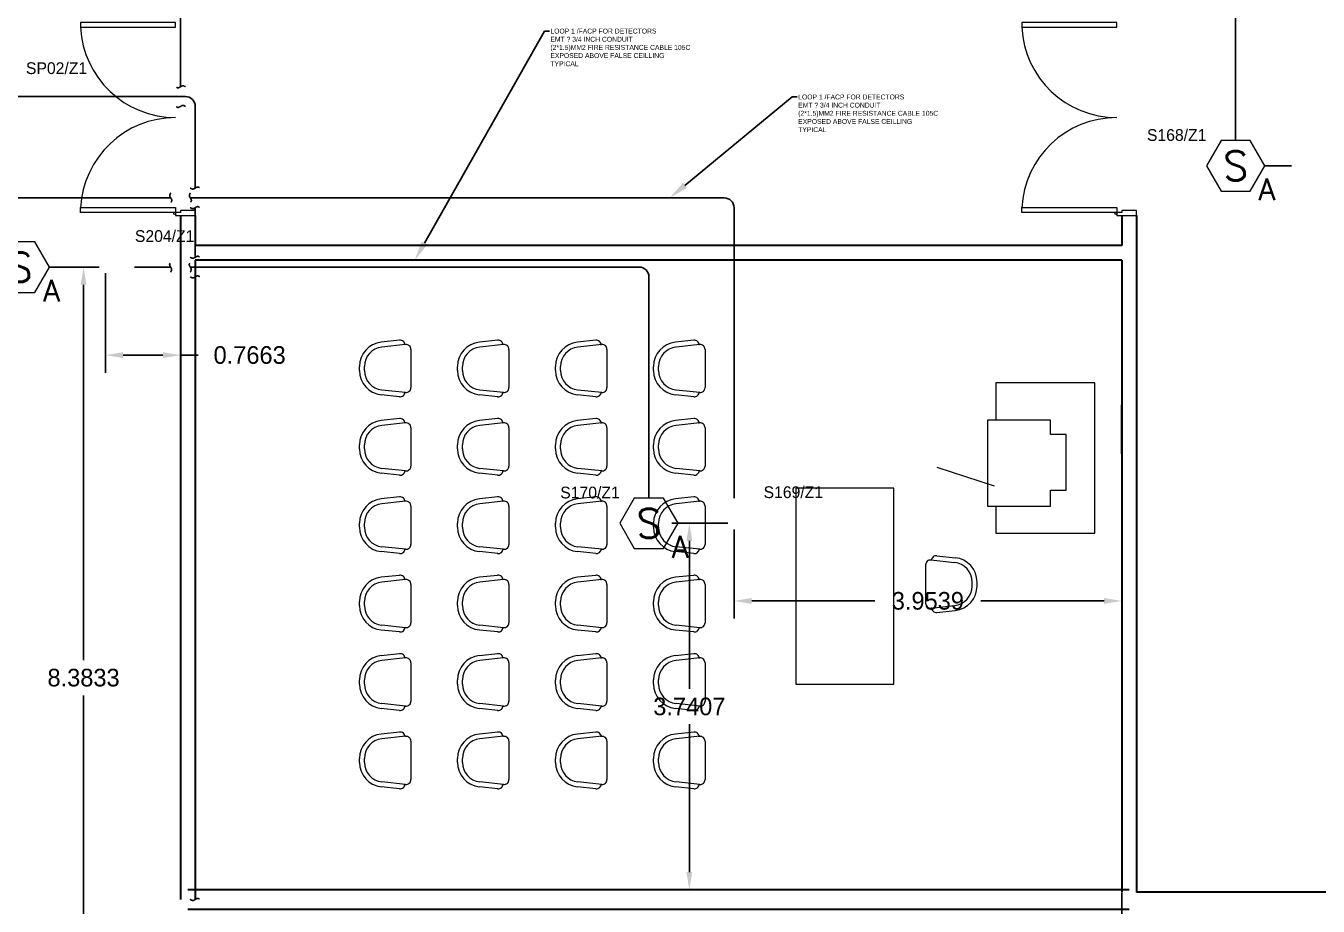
# Model space of a CAD drawing. Extents: x -3404 to 3497, y 0 to 399.
# Drawn here: x 15.75 to 28.93, y 348.53 to 357.52 of the extents above; entities that cross this region are included whole.
import ezdxf
from ezdxf import colors
from ezdxf.entities.mleader import LeaderData, LeaderLine
from ezdxf.enums import TextEntityAlignment as Align
from ezdxf.math import Vec2, Vec3

# ---------------------------------------------------------------- set-up
doc = ezdxf.new("R2010")
doc.units = 0
doc.header["$LTSCALE"] = 0.15
doc.linetypes.add('HIDDEN', pattern=[0.375, 0.25, -0.125])
doc.layers.get('0').update_dxf_attribs({"color": 252})
doc.layers.get('Defpoints').update_dxf_attribs({"color": 252})
for name, color, linetype in [('0 ARCH', 252, 'Continuous'), ('0 DD', 252, 'Continuous'), ('0 fire alarm', 252, 'Continuous'), ('0 public aadress', 252, 'Continuous'), ('0 sockets', 252, 'Continuous'), ('00-BT-FAS-TEXT', 2, 'Continuous'), ('AUTOINCR', 7, 'Continuous'), ('FIRE_LOOP', 7, 'Continuous'), ('grocol', 252, 'Continuous'), ('WIRING', 4, 'Continuous')]:
    doc.layers.add(name, color=color, linetype=linetype)
for name, color, linetype, lineweight in [('DOOR', 252, 'Continuous', 20), ('elev', 252, 'Continuous', 9), ('FUR', 252, 'Continuous', 9), ('T-FIRE-B', 4, 'Continuous', 0), ('T-TEXT', 2, 'Continuous', 0), ('wall', 252, 'Continuous', 30)]:
    doc.layers.add(name, color=color, linetype=linetype, lineweight=lineweight)
doc.styles.add('ROMANS', font='ROMANS.shx', dxfattribs={"width": 0.8})
doc.dimstyles.get("Standard").update_dxf_attribs({"dimtxt": 0.18, "dimasz": 0.18, "dimexe": 0.18, "dimexo": 0.0625, "dimgap": 0.09, "dimtad": 0, "dimtih": 1, "dimtoh": 1, "dimdec": 4, "dimzin": 0, "dimdsep": 46, "dimtxsty": 'Standard', "dimcen": 0.09, "dimadec": 0, "dimazin": 0, "dimtfac": 1, "dimtdec": 4, "dimtofl": 0, "dimtmove": 0, "dimatfit": 3, "dimfxl": 1, "dimtolj": 1, "dimtzin": 0, "dimarcsym": 0})

# ---------------------------------------------------------------- blocks, each defined once
blk = doc.blocks.new('ARCH')
at = {"layer": 'DOOR'}
for points in [[(17.275, 357.553), (16.305, 357.553), (16.305, 357.503), (17.275, 357.503)], [(26.875, 357.553), (25.905, 357.553), (25.905, 357.503), (26.875, 357.503)], [(17.275, 355.613), (16.305, 355.613), (16.305, 355.663), (17.275, 355.663)], [(26.875, 355.613), (25.905, 355.613), (25.905, 355.663), (26.875, 355.663)], [(17.275, 355.613), (17.275, 355.583), (17.475, 355.583), (17.475, 355.633), (17.325, 355.633), (17.325, 355.613)], [(26.875, 355.613), (26.875, 355.583), (27.075, 355.583), (27.075, 355.633), (26.925, 355.633), (26.925, 355.613)]]:
    blk.add_lwpolyline(points, close=True, dxfattribs=at)
for centre in [(17.265, 355.603), (26.865, 355.603)]:
    blk.add_circle(centre, 0.01, dxfattribs=at)
for centre, start, end in [((17.275, 357.553), 182.9508, 270), ((26.875, 357.553), 182.9508, 270), ((17.275, 355.611), 90, 177.0492), ((26.875, 355.611), 90, 177.0492)]:
    blk.add_arc(centre, 0.971, start, end, dxfattribs=at)
at = {"layer": 'elev', "ltscale": 0.5}
for p, q in [((26.651, 353.873), (25.642, 353.873)), ((25.642, 353.873), (25.642, 353.493)), ((26.651, 352.339), (26.651, 353.873)), ((25.555, 353.493), (25.555, 352.617)), ((26.198, 353.493), (25.555, 353.493)), ((26.198, 353.347), (26.198, 353.493)), ((26.359, 353.347), (26.198, 353.347)), ((26.359, 352.777), (26.359, 353.347)), ((25.628, 352.821), (25.043, 353.011)), ((26.198, 352.777), (26.359, 352.777)), ((26.198, 352.617), (26.198, 352.777)), ((25.555, 352.617), (26.198, 352.617)), ((25.642, 352.617), (25.642, 352.339)), ((25.642, 352.339), (26.651, 352.339))]:
    blk.add_line(p, q, dxfattribs=at)
at = {"layer": 'FUR'}
for p, q in [((19.56, 354.309), (19.373, 354.289)), ((19.621, 354.266), (19.379, 354.24)), ((19.675, 354.216), (19.675, 353.825)), ((20.56, 354.309), (20.373, 354.289)), ((20.621, 354.266), (20.379, 354.24)), ((20.675, 354.216), (20.675, 353.825)), ((21.56, 354.309), (21.373, 354.289)), ((21.621, 354.266), (21.379, 354.24)), ((21.675, 354.216), (21.675, 353.825)), ((22.56, 354.309), (22.373, 354.289)), ((22.621, 354.266), (22.379, 354.24)), ((22.675, 354.216), (22.675, 353.825)), ((19.15, 354), (19.15, 354.041)), ((19.2, 354), (19.2, 354.041)), ((20.15, 354), (20.15, 354.041)), ((20.2, 354), (20.2, 354.041)), ((21.15, 354), (21.15, 354.041)), ((21.2, 354), (21.2, 354.041)), ((22.15, 354), (22.15, 354.041)), ((22.2, 354), (22.2, 354.041)), ((19.621, 353.775), (19.379, 353.801)), ((20.621, 353.775), (20.379, 353.801)), ((21.621, 353.775), (21.379, 353.801)), ((22.621, 353.775), (22.379, 353.801)), ((19.56, 353.731), (19.373, 353.751)), ((20.56, 353.731), (20.373, 353.751)), ((21.56, 353.731), (21.373, 353.751)), ((22.56, 353.731), (22.373, 353.751)), ((19.56, 353.509), (19.373, 353.489)), ((19.621, 353.466), (19.379, 353.44)), ((19.675, 353.416), (19.675, 353.025)), ((20.56, 353.509), (20.373, 353.489)), ((20.621, 353.466), (20.379, 353.44)), ((20.675, 353.416), (20.675, 353.025)), ((21.56, 353.509), (21.373, 353.489)), ((21.621, 353.466), (21.379, 353.44)), ((21.675, 353.416), (21.675, 353.025)), ((22.56, 353.509), (22.373, 353.489)), ((22.621, 353.466), (22.379, 353.44)), ((22.675, 353.416), (22.675, 353.025)), ((19.15, 353.2), (19.15, 353.241)), ((19.2, 353.2), (19.2, 353.241)), ((20.15, 353.2), (20.15, 353.241)), ((20.2, 353.2), (20.2, 353.241)), ((21.15, 353.2), (21.15, 353.241)), ((21.2, 353.2), (21.2, 353.241)), ((22.15, 353.2), (22.15, 353.241)), ((22.2, 353.2), (22.2, 353.241)), ((19.621, 352.975), (19.379, 353.001)), ((20.621, 352.975), (20.379, 353.001)), ((21.621, 352.975), (21.379, 353.001)), ((22.621, 352.975), (22.379, 353.001)), ((19.56, 352.931), (19.373, 352.951)), ((20.56, 352.931), (20.373, 352.951)), ((21.56, 352.931), (21.373, 352.951)), ((22.56, 352.931), (22.373, 352.951)), ((23.6, 352.8), (23.6, 350.8)), ((24.6, 352.8), (23.6, 352.8)), ((24.6, 350.8), (24.6, 352.8)), ((19.56, 352.709), (19.373, 352.689)), ((19.621, 352.666), (19.379, 352.64)), ((19.675, 352.616), (19.675, 352.225)), ((20.56, 352.709), (20.373, 352.689)), ((20.621, 352.666), (20.379, 352.64)), ((20.675, 352.616), (20.675, 352.225)), ((21.56, 352.709), (21.373, 352.689)), ((21.621, 352.666), (21.379, 352.64)), ((21.675, 352.616), (21.675, 352.225)), ((22.56, 352.709), (22.373, 352.689)), ((22.621, 352.666), (22.379, 352.64)), ((22.675, 352.616), (22.675, 352.225)), ((19.15, 352.4), (19.15, 352.441)), ((19.2, 352.4), (19.2, 352.441)), ((20.15, 352.4), (20.15, 352.441)), ((20.2, 352.4), (20.2, 352.441)), ((21.15, 352.4), (21.15, 352.441)), ((21.2, 352.4), (21.2, 352.441)), ((22.15, 352.4), (22.15, 352.441)), ((22.2, 352.4), (22.2, 352.441)), ((19.56, 352.131), (19.373, 352.151)), ((19.621, 352.175), (19.379, 352.201)), ((20.56, 352.131), (20.373, 352.151)), ((20.621, 352.175), (20.379, 352.201)), ((21.56, 352.131), (21.373, 352.151)), ((21.621, 352.175), (21.379, 352.201)), ((22.56, 352.131), (22.373, 352.151)), ((22.621, 352.175), (22.379, 352.201)), ((25.04, 352.109), (25.227, 352.089)), ((24.925, 352.016), (24.925, 351.625)), ((24.979, 352.066), (25.221, 352.04)), ((19.56, 351.909), (19.373, 351.889)), ((19.621, 351.866), (19.379, 351.84)), ((19.675, 351.816), (19.675, 351.425)), ((20.56, 351.909), (20.373, 351.889)), ((20.621, 351.866), (20.379, 351.84)), ((20.675, 351.816), (20.675, 351.425)), ((21.56, 351.909), (21.373, 351.889)), ((21.621, 351.866), (21.379, 351.84)), ((21.675, 351.816), (21.675, 351.425)), ((22.56, 351.909), (22.373, 351.889)), ((22.621, 351.866), (22.379, 351.84)), ((22.675, 351.816), (22.675, 351.425)), ((25.4, 351.8), (25.4, 351.841)), ((25.45, 351.8), (25.45, 351.841)), ((19.15, 351.6), (19.15, 351.641)), ((19.2, 351.6), (19.2, 351.641)), ((20.15, 351.6), (20.15, 351.641)), ((20.2, 351.6), (20.2, 351.641)), ((21.15, 351.6), (21.15, 351.641)), ((21.2, 351.6), (21.2, 351.641)), ((22.15, 351.6), (22.15, 351.641)), ((22.2, 351.6), (22.2, 351.641)), ((24.979, 351.575), (25.221, 351.601)), ((25.04, 351.531), (25.227, 351.551)), ((19.56, 351.331), (19.373, 351.351)), ((19.621, 351.375), (19.379, 351.401)), ((20.56, 351.331), (20.373, 351.351)), ((20.621, 351.375), (20.379, 351.401)), ((21.56, 351.331), (21.373, 351.351)), ((21.621, 351.375), (21.379, 351.401)), ((22.56, 351.331), (22.373, 351.351)), ((22.621, 351.375), (22.379, 351.401)), ((19.56, 351.109), (19.373, 351.089)), ((19.621, 351.066), (19.379, 351.04)), ((20.56, 351.109), (20.373, 351.089)), ((20.621, 351.066), (20.379, 351.04)), ((21.56, 351.109), (21.373, 351.089)), ((21.621, 351.066), (21.379, 351.04)), ((22.56, 351.109), (22.373, 351.089)), ((22.621, 351.066), (22.379, 351.04)), ((19.675, 351.016), (19.675, 350.625)), ((20.675, 351.016), (20.675, 350.625)), ((21.675, 351.016), (21.675, 350.625)), ((22.675, 351.016), (22.675, 350.625)), ((19.15, 350.8), (19.15, 350.841)), ((19.2, 350.8), (19.2, 350.841)), ((20.15, 350.8), (20.15, 350.841)), ((20.2, 350.8), (20.2, 350.841)), ((21.15, 350.8), (21.15, 350.841)), ((21.2, 350.8), (21.2, 350.841)), ((22.15, 350.8), (22.15, 350.841)), ((22.2, 350.8), (22.2, 350.841)), ((23.6, 350.8), (24.6, 350.8)), ((19.56, 350.531), (19.373, 350.551)), ((19.621, 350.575), (19.379, 350.601)), ((20.56, 350.531), (20.373, 350.551)), ((20.621, 350.575), (20.379, 350.601)), ((21.56, 350.531), (21.373, 350.551)), ((21.621, 350.575), (21.379, 350.601)), ((22.56, 350.531), (22.373, 350.551)), ((22.621, 350.575), (22.379, 350.601)), ((19.56, 350.309), (19.373, 350.289)), ((19.621, 350.266), (19.379, 350.24)), ((20.56, 350.309), (20.373, 350.289)), ((20.621, 350.266), (20.379, 350.24)), ((21.56, 350.309), (21.373, 350.289)), ((21.621, 350.266), (21.379, 350.24)), ((22.56, 350.309), (22.373, 350.289)), ((22.621, 350.266), (22.379, 350.24)), ((19.675, 350.216), (19.675, 349.825)), ((20.675, 350.216), (20.675, 349.825)), ((21.675, 350.216), (21.675, 349.825)), ((22.675, 350.216), (22.675, 349.825)), ((19.15, 350), (19.15, 350.041)), ((19.2, 350), (19.2, 350.041)), ((20.15, 350), (20.15, 350.041)), ((20.2, 350), (20.2, 350.041)), ((21.15, 350), (21.15, 350.041)), ((21.2, 350), (21.2, 350.041)), ((22.15, 350), (22.15, 350.041)), ((22.2, 350), (22.2, 350.041)), ((19.56, 349.731), (19.373, 349.751)), ((19.621, 349.775), (19.379, 349.801)), ((20.56, 349.731), (20.373, 349.751)), ((20.621, 349.775), (20.379, 349.801)), ((21.56, 349.731), (21.373, 349.751)), ((21.621, 349.775), (21.379, 349.801)), ((22.56, 349.731), (22.373, 349.751)), ((22.621, 349.775), (22.379, 349.801))]:
    blk.add_line(p, q, dxfattribs=at)
for centre, radius, start, end in [((19.4, 354.041), 0.25, 96.143, 180), ((19.4, 354.041), 0.2, 96.143, 180), ((19.565, 354.26), 0.05, 0, 96.143), ((19.625, 354.216), 0.05, 0, 94.9697), ((20.4, 354.041), 0.25, 96.143, 180), ((20.4, 354.041), 0.2, 96.143, 180), ((20.565, 354.26), 0.05, 0, 96.143), ((20.625, 354.216), 0.05, 0, 94.9697), ((21.4, 354.041), 0.25, 96.143, 180), ((21.4, 354.041), 0.2, 96.143, 180), ((21.565, 354.26), 0.05, 0, 96.143), ((21.625, 354.216), 0.05, 0, 94.9697), ((22.4, 354.041), 0.25, 96.143, 180), ((22.4, 354.041), 0.2, 96.143, 180), ((22.565, 354.26), 0.05, 0, 96.143), ((22.625, 354.216), 0.05, 0, 94.9697), ((19.4, 354), 0.25, 180, 263.857), ((19.4, 354), 0.2, 180, 263.857), ((20.4, 354), 0.25, 180, 263.857), ((20.4, 354), 0.2, 180, 263.857), ((21.4, 354), 0.25, 180, 263.857), ((21.4, 354), 0.2, 180, 263.857), ((22.4, 354), 0.25, 180, 263.857), ((22.4, 354), 0.2, 180, 263.857), ((19.625, 353.825), 0.05, 265.0303, 0), ((20.625, 353.825), 0.05, 265.0303, 0), ((21.625, 353.825), 0.05, 265.0303, 0), ((22.625, 353.825), 0.05, 265.0303, 0), ((19.565, 353.781), 0.05, 263.857, 0), ((20.565, 353.781), 0.05, 263.857, 0), ((21.565, 353.781), 0.05, 263.857, 0), ((22.565, 353.781), 0.05, 263.857, 0), ((19.4, 353.241), 0.25, 96.143, 180), ((19.4, 353.241), 0.2, 96.143, 180), ((19.565, 353.46), 0.05, 0, 96.143), ((19.625, 353.416), 0.05, 0, 94.9697), ((20.4, 353.241), 0.25, 96.143, 180), ((20.4, 353.241), 0.2, 96.143, 180), ((20.565, 353.46), 0.05, 0, 96.143), ((20.625, 353.416), 0.05, 0, 94.9697), ((21.4, 353.241), 0.25, 96.143, 180), ((21.4, 353.241), 0.2, 96.143, 180), ((21.565, 353.46), 0.05, 0, 96.143), ((21.625, 353.416), 0.05, 0, 94.9697), ((22.4, 353.241), 0.25, 96.143, 180), ((22.4, 353.241), 0.2, 96.143, 180), ((22.565, 353.46), 0.05, 0, 96.143), ((22.625, 353.416), 0.05, 0, 94.9697), ((19.4, 353.2), 0.25, 180, 263.857), ((19.4, 353.2), 0.2, 180, 263.857), ((20.4, 353.2), 0.25, 180, 263.857), ((20.4, 353.2), 0.2, 180, 263.857), ((21.4, 353.2), 0.25, 180, 263.857), ((21.4, 353.2), 0.2, 180, 263.857), ((22.4, 353.2), 0.25, 180, 263.857), ((22.4, 353.2), 0.2, 180, 263.857), ((19.625, 353.025), 0.05, 265.0303, 0), ((20.625, 353.025), 0.05, 265.0303, 0), ((21.625, 353.025), 0.05, 265.0303, 0), ((22.625, 353.025), 0.05, 265.0303, 0), ((19.565, 352.981), 0.05, 263.857, 0), ((20.565, 352.981), 0.05, 263.857, 0), ((21.565, 352.981), 0.05, 263.857, 0), ((22.565, 352.981), 0.05, 263.857, 0), ((19.4, 352.441), 0.25, 96.143, 180), ((19.4, 352.441), 0.2, 96.143, 180), ((19.565, 352.66), 0.05, 0, 96.143), ((19.625, 352.616), 0.05, 0, 94.9697), ((20.4, 352.441), 0.25, 96.143, 180), ((20.4, 352.441), 0.2, 96.143, 180), ((20.565, 352.66), 0.05, 0, 96.143), ((20.625, 352.616), 0.05, 0, 94.9697), ((21.4, 352.441), 0.25, 96.143, 180), ((21.4, 352.441), 0.2, 96.143, 180), ((21.565, 352.66), 0.05, 0, 96.143), ((21.625, 352.616), 0.05, 0, 94.9697), ((22.4, 352.441), 0.25, 96.143, 180), ((22.4, 352.441), 0.2, 96.143, 180), ((22.565, 352.66), 0.05, 0, 96.143), ((22.625, 352.616), 0.05, 0, 94.9697), ((19.4, 352.4), 0.25, 180, 263.857), ((19.4, 352.4), 0.2, 180, 263.857), ((20.4, 352.4), 0.25, 180, 263.857), ((20.4, 352.4), 0.2, 180, 263.857), ((21.4, 352.4), 0.25, 180, 263.857), ((21.4, 352.4), 0.2, 180, 263.857), ((22.4, 352.4), 0.25, 180, 263.857), ((22.4, 352.4), 0.2, 180, 263.857), ((19.625, 352.225), 0.05, 265.0303, 0), ((20.625, 352.225), 0.05, 265.0303, 0), ((21.625, 352.225), 0.05, 265.0303, 0), ((22.625, 352.225), 0.05, 265.0303, 0), ((19.565, 352.181), 0.05, 263.857, 0), ((20.565, 352.181), 0.05, 263.857, 0), ((21.565, 352.181), 0.05, 263.857, 0), ((22.565, 352.181), 0.05, 263.857, 0), ((25.035, 352.06), 0.05, 83.857, 180), ((25.2, 351.841), 0.25, 0, 83.857), ((24.975, 352.016), 0.05, 85.0303, 180), ((25.2, 351.841), 0.2, 0, 83.857), ((19.4, 351.641), 0.25, 96.143, 180), ((19.4, 351.641), 0.2, 96.143, 180), ((19.565, 351.86), 0.05, 0, 96.143), ((19.625, 351.816), 0.05, 0, 94.9697), ((20.4, 351.641), 0.25, 96.143, 180), ((20.4, 351.641), 0.2, 96.143, 180), ((20.565, 351.86), 0.05, 0, 96.143), ((20.625, 351.816), 0.05, 0, 94.9697), ((21.4, 351.641), 0.25, 96.143, 180), ((21.4, 351.641), 0.2, 96.143, 180), ((21.565, 351.86), 0.05, 0, 96.143), ((21.625, 351.816), 0.05, 0, 94.9697), ((22.4, 351.641), 0.25, 96.143, 180), ((22.4, 351.641), 0.2, 96.143, 180), ((22.565, 351.86), 0.05, 0, 96.143), ((22.625, 351.816), 0.05, 0, 94.9697), ((25.2, 351.8), 0.2, 276.143, 0), ((25.2, 351.8), 0.25, 276.143, 0), ((19.4, 351.6), 0.25, 180, 263.857), ((19.4, 351.6), 0.2, 180, 263.857), ((20.4, 351.6), 0.25, 180, 263.857), ((20.4, 351.6), 0.2, 180, 263.857), ((21.4, 351.6), 0.25, 180, 263.857), ((21.4, 351.6), 0.2, 180, 263.857), ((22.4, 351.6), 0.25, 180, 263.857), ((22.4, 351.6), 0.2, 180, 263.857), ((24.975, 351.625), 0.05, 180, 274.9697), ((25.035, 351.581), 0.05, 180, 276.143), ((19.625, 351.425), 0.05, 265.0303, 0), ((20.625, 351.425), 0.05, 265.0303, 0), ((21.625, 351.425), 0.05, 265.0303, 0), ((22.625, 351.425), 0.05, 265.0303, 0), ((19.565, 351.381), 0.05, 263.857, 0), ((20.565, 351.381), 0.05, 263.857, 0), ((21.565, 351.381), 0.05, 263.857, 0), ((22.565, 351.381), 0.05, 263.857, 0), ((19.4, 350.841), 0.25, 96.143, 180), ((19.4, 350.841), 0.2, 96.143, 180), ((19.565, 351.06), 0.05, 0, 96.143), ((19.625, 351.016), 0.05, 0, 94.9697), ((20.4, 350.841), 0.25, 96.143, 180), ((20.4, 350.841), 0.2, 96.143, 180), ((20.565, 351.06), 0.05, 0, 96.143), ((20.625, 351.016), 0.05, 0, 94.9697), ((21.4, 350.841), 0.25, 96.143, 180), ((21.4, 350.841), 0.2, 96.143, 180), ((21.565, 351.06), 0.05, 0, 96.143), ((21.625, 351.016), 0.05, 0, 94.9697), ((22.4, 350.841), 0.25, 96.143, 180), ((22.4, 350.841), 0.2, 96.143, 180), ((22.565, 351.06), 0.05, 0, 96.143), ((22.625, 351.016), 0.05, 0, 94.9697), ((19.4, 350.8), 0.25, 180, 263.857), ((19.4, 350.8), 0.2, 180, 263.857), ((20.4, 350.8), 0.25, 180, 263.857), ((20.4, 350.8), 0.2, 180, 263.857), ((21.4, 350.8), 0.25, 180, 263.857), ((21.4, 350.8), 0.2, 180, 263.857), ((22.4, 350.8), 0.25, 180, 263.857), ((22.4, 350.8), 0.2, 180, 263.857), ((19.565, 350.581), 0.05, 263.857, 0), ((19.625, 350.625), 0.05, 265.0303, 0), ((20.565, 350.581), 0.05, 263.857, 0), ((20.625, 350.625), 0.05, 265.0303, 0), ((21.565, 350.581), 0.05, 263.857, 0), ((21.625, 350.625), 0.05, 265.0303, 0), ((22.565, 350.581), 0.05, 263.857, 0), ((22.625, 350.625), 0.05, 265.0303, 0), ((19.4, 350.041), 0.25, 96.143, 180), ((19.4, 350.041), 0.2, 96.143, 180), ((19.565, 350.26), 0.05, 0, 96.143), ((19.625, 350.216), 0.05, 0, 94.9697), ((20.4, 350.041), 0.25, 96.143, 180), ((20.4, 350.041), 0.2, 96.143, 180), ((20.565, 350.26), 0.05, 0, 96.143), ((20.625, 350.216), 0.05, 0, 94.9697), ((21.4, 350.041), 0.25, 96.143, 180), ((21.4, 350.041), 0.2, 96.143, 180), ((21.565, 350.26), 0.05, 0, 96.143), ((21.625, 350.216), 0.05, 0, 94.9697), ((22.4, 350.041), 0.25, 96.143, 180), ((22.4, 350.041), 0.2, 96.143, 180), ((22.565, 350.26), 0.05, 0, 96.143), ((22.625, 350.216), 0.05, 0, 94.9697), ((19.4, 350), 0.25, 180, 263.857), ((19.4, 350), 0.2, 180, 263.857), ((20.4, 350), 0.25, 180, 263.857), ((20.4, 350), 0.2, 180, 263.857), ((21.4, 350), 0.25, 180, 263.857), ((21.4, 350), 0.2, 180, 263.857), ((22.4, 350), 0.25, 180, 263.857), ((22.4, 350), 0.2, 180, 263.857), ((19.565, 349.781), 0.05, 263.857, 0), ((19.625, 349.825), 0.05, 265.0303, 0), ((20.565, 349.781), 0.05, 263.857, 0), ((20.625, 349.825), 0.05, 265.0303, 0), ((21.565, 349.781), 0.05, 263.857, 0), ((21.625, 349.825), 0.05, 265.0303, 0), ((22.565, 349.781), 0.05, 263.857, 0), ((22.625, 349.825), 0.05, 265.0303, 0)]:
    blk.add_arc(centre, radius, start, end, dxfattribs=at)
at = {"layer": 'grocol', "ltscale": 0.5}
blk.add_line((26.927, 344.826), (26.927, 348.67), dxfattribs=at)
at = {"layer": 'wall'}
for p, q in [((17.325, 355.583), (17.325, 348.6)), ((17.475, 355.583), (17.475, 355.275)), ((26.925, 355.583), (26.925, 355.275)), ((27.075, 355.583), (27.075, 348.675)), ((26.925, 355.451), (26.925, 355.275)), ((27.075, 355.401), (27.075, 352.8)), ((23.925, 355.275), (17.475, 355.275)), ((26.925, 355.275), (23.858, 355.275)), ((24, 355.125), (17.475, 355.125)), ((17.475, 355.125), (17.475, 348.6)), ((26.925, 355.125), (24, 355.125)), ((26.925, 355.125), (26.925, 354.525)), ((26.925, 355.125), (26.925, 354.525)), ((26.925, 354.525), (26.925, 353.75)), ((26.925, 354.525), (26.925, 353.75)), ((26.925, 353.823), (26.925, 352.983)), ((26.925, 353.65), (26.925, 353.15)), ((26.925, 353.15), (26.925, 353.65)), ((26.925, 353.65), (26.925, 353.15)), ((26.925, 353.65), (26.925, 353.15)), ((26.925, 353.05), (26.925, 348.675)), ((26.925, 353.05), (26.925, 352.8)), ((27, 348.7), (17.4, 348.7)), ((29.925, 348.675), (27.075, 348.675)), ((27, 348.5), (17.4, 348.5))]:
    blk.add_line(p, q, dxfattribs=at)
blk = doc.blocks.new('dressable smoke detectore above false ceiling')
blk.add_lwpolyline([(200, 0), (100, 173.2), (-100, 173.2), (-200, 0), (-100, -173.2), (100, -173.2)], close=True)
at = {"layer": 'T-TEXT', "style": 'ROMANS'}
blk.add_attdef('S', text='', height=200, dxfattribs=at).set_placement((0, 0, 0), align=Align.MIDDLE)
blk.add_attdef('A', text='', height=150, dxfattribs=at).set_placement((214.9, -161.3), align=Align.MIDDLE_CENTER)
blk = doc.blocks.new('endtick', base_point=(-3267.27, -69559.4))
at = {"layer": 'WIRING', "color": 2, "linetype": 'HIDDEN'}
blk.add_spline([(-3267.27, -69509.4), (-3276.985, -69534.4), (-3267.27, -69559.4), (-3256.425, -69584.4), (-3267.27, -69609.4)], degree=3, dxfattribs=at)
blk = doc.blocks.new('*D166')
at = {"layer": '0 DD', "color": 0, "lineweight": -2, "transparency": 16777216}
for p, q in [((16.559, 354.993), (16.559, 353.977)), ((17.325, 354.677), (17.325, 353.977)), ((16.739, 354.157), (17.145, 354.157)), ((17.325, 354.157), (17.505, 354.157))]:
    blk.add_line(p, q, dxfattribs=at)
at = {"layer": '0 DD', "color": 0, "transparency": 16777216}
for points in [[(16.739, 354.187), (16.739, 354.127), (16.559, 354.157)], [(17.145, 354.187), (17.145, 354.127), (17.325, 354.157)]]:
    blk.add_solid(points, dxfattribs=at)
at = {"layer": 'Defpoints', "color": 0, "transparency": 16777216}
for p in [(16.559, 355.055), (17.325, 354.739), (16.559, 354.157)]:
    blk.add_point(p, dxfattribs=at)
at = {"layer": '0 DD', "color": 0, "transparency": 16777216, "insert": (18.03, 354.157), "char_height": 0.18, "attachment_point": 5}
blk.add_mtext('\\A1;0.7663', dxfattribs=at)
blk = doc.blocks.new('*D167')
at = {"layer": '0 DD', "color": 0, "lineweight": -2, "transparency": 16777216}
for p, q in [((16.496, 355.055), (16.156, 355.055)), ((16.336, 354.875), (16.336, 351.044)), ((16.336, 346.852), (16.336, 350.684)), ((17.137, 346.672), (16.156, 346.672))]:
    blk.add_line(p, q, dxfattribs=at)
at = {"layer": '0 DD', "color": 0, "transparency": 16777216}
for points in [[(16.306, 354.875), (16.366, 354.875), (16.336, 355.055)], [(16.306, 346.852), (16.366, 346.852), (16.336, 346.672)]]:
    blk.add_solid(points, dxfattribs=at)
at = {"layer": 'Defpoints', "color": 0, "transparency": 16777216}
for p in [(16.336, 355.055), (16.559, 355.055), (17.2, 346.672)]:
    blk.add_point(p, dxfattribs=at)
at = {"layer": '0 DD', "color": 0, "transparency": 16777216, "insert": (16.336, 350.864), "char_height": 0.18, "attachment_point": 5}
blk.add_mtext('\\A1;8.3833', dxfattribs=at)
blk = doc.blocks.new('*D168')
at = {"layer": '0 DD', "color": 0, "lineweight": -2, "transparency": 16777216}
for p, q in [((22.971, 352.378), (22.971, 351.468)), ((26.925, 352.378), (26.925, 351.468)), ((23.151, 351.648), (24.408, 351.648)), ((26.745, 351.648), (25.488, 351.648))]:
    blk.add_line(p, q, dxfattribs=at)
at = {"layer": '0 DD', "color": 0, "transparency": 16777216}
for points in [[(23.151, 351.678), (23.151, 351.618), (22.971, 351.648)], [(26.745, 351.678), (26.745, 351.618), (26.925, 351.648)]]:
    blk.add_solid(points, dxfattribs=at)
at = {"layer": 'Defpoints', "color": 0, "transparency": 16777216}
for p in [(22.971, 352.441), (26.925, 352.441), (26.925, 351.648)]:
    blk.add_point(p, dxfattribs=at)
at = {"layer": '0 DD', "color": 0, "transparency": 16777216, "insert": (24.948, 351.648), "char_height": 0.18, "attachment_point": 5}
blk.add_mtext('\\A1;3.9539', dxfattribs=at)
blk = doc.blocks.new('*D169')
at = {"layer": '0 DD', "color": 0, "lineweight": -2, "transparency": 16777216}
for p, q in [((22.909, 352.441), (22.335, 352.441)), ((22.515, 352.261), (22.515, 350.75)), ((22.515, 348.88), (22.515, 350.39)), ((22.909, 348.7), (22.335, 348.7))]:
    blk.add_line(p, q, dxfattribs=at)
at = {"layer": '0 DD', "color": 0, "transparency": 16777216}
for points in [[(22.485, 352.261), (22.545, 352.261), (22.515, 352.441)], [(22.485, 348.88), (22.545, 348.88), (22.515, 348.7)]]:
    blk.add_solid(points, dxfattribs=at)
at = {"layer": 'Defpoints', "color": 0, "transparency": 16777216}
for p in [(22.971, 352.441), (22.515, 348.7), (22.971, 348.7)]:
    blk.add_point(p, dxfattribs=at)
at = {"layer": '0 DD', "color": 0, "transparency": 16777216, "insert": (22.515, 350.57), "char_height": 0.18, "attachment_point": 5}
blk.add_mtext('\\A1;3.7407', dxfattribs=at)

msp = doc.modelspace()

# ---------------------------------------------------------------- linework, layer by layer
at = {"layer": '0 public aadress', "color": 3}
msp.add_lwpolyline([(18.92343, 365.475), (17.425, 365.475, 0.41421356), (17.325, 365.375), (17.325, 356.89656)], format="xyb", dxfattribs=at)
at = {"layer": '0 sockets', "color": 3}
msp.add_lwpolyline([(17.475, 355.86191), (17.475, 356.69656, 0.41421356), (17.375, 356.79656), (15.075, 356.79656)], format="xyb", dxfattribs=at)
for points in [[(17.475, 355.15532), (17.475, 355.66191)], [(17.475, 348.60031), (17.475, 354.95532)]]:
    msp.add_lwpolyline(points, dxfattribs=at)
at = {"layer": 'FIRE_LOOP', "color": 3}
for points in [[(28.08675, 356.34764), (28.08675, 360.89174, 0.41421356), (27.98675, 360.99174), (25.45531, 360.99174)], [(17.425, 355.76191), (22.8711, 355.76191, -0.41421356), (22.9711, 355.66191), (22.9711, 352.69836)], [(22.10245, 352.69836), (22.10245, 354.95532, 0.41421356), (22.00245, 355.05532), (17.425, 355.05532)]]:
    msp.add_lwpolyline(points, format="xyb", dxfattribs=at)
for points in [[(28.65792, 356.09002), (28.38422, 356.09002)], [(14.10386, 355.76191), (17.225, 355.76191)], [(16.26123, 355.05532), (15.98753, 355.05532)], [(17.225, 355.05532), (16.85618, 355.05532)], [(22.67362, 352.44074), (22.39992, 352.44074)]]:
    msp.add_lwpolyline(points, dxfattribs=at)

# ---------------------------------------------------------------- block references
at = {"layer": '0 ARCH', "color": 3}
msp.add_blockref('ARCH', (0, 0), dxfattribs=at)
at = {"layer": '0 fire alarm', "color": 3, "xscale": 0.001, "yscale": 0.001, "zscale": 0.001}
for p, rotation in [((17.325, 356.89656), 270), ((17.325, 356.69656), 270), ((17.475, 355.86191), 90), ((17.475, 355.66191), 90), ((17.475, 355.15532), 90), ((17.225, 355.05532), 180), ((17.425, 355.05532), 179.9999999999993), ((17.475, 354.95532), 89.99999999999997), ((17.475, 348.60031), 89.99999999999997)]:
    msp.add_blockref('endtick', p, dxfattribs=dict(at, rotation=rotation))
for p in [(17.225, 355.76191), (17.425, 355.76191)]:
    msp.add_blockref('endtick', p, dxfattribs=at)
at = {"layer": 'T-FIRE-B', "color": 2, "xscale": 0.001487761816891826, "yscale": 0.001487761816891826, "zscale": 0.001487761816891826}
for p in [(28.08675, 356.09002), (15.69005, 355.05532), (22.10245, 352.44074)]:
    msp.add_blockref('dressable smoke detectore above false ceiling', p, dxfattribs=at).add_auto_attribs({'S': 'S', 'A': 'A'})

# ---------------------------------------------------------------- texts
at = {"layer": 'AUTOINCR', "color": 1}
msp.add_text('SP02/Z1', height=0.12, dxfattribs=at).set_placement((15.74817, 356.99015), align=Align.BOTTOM_LEFT)
at = {"layer": 'AUTOINCR', "color": 2}
for s, p in [('S168/Z1', (27.78919, 356.30771)), ('S170/Z1', (21.8049, 352.65843))]:
    msp.add_text(s, height=0.12, dxfattribs=at).set_placement(p, align=Align.BOTTOM_RIGHT)
for s, p in [('S204/Z1', (16.85979, 355.27654)), ('S169/Z1', (23.27219, 352.66196))]:
    msp.add_text(s, height=0.12, dxfattribs=at).set_placement(p, align=Align.BOTTOM_LEFT)

# ---------------------------------------------------------------- dimensions: what is measured, and where the dimension line sits
at = {"layer": '0 DD', "color": 6}
for base, p1, p2, picture, middle in [((16.33554, 355.05532), (17.19996, 346.67203), (16.5587, 355.05532), '*D167', (16.33554, 350.86367)), ((22.51487, 348.7), (22.9711, 352.44074), (22.9711, 348.7), '*D169', (22.51487, 350.57037))]:
    dim = msp.add_linear_dim(base=base, p1=p1, p2=p2, angle=90, dimstyle='Standard', dxfattribs=at)
    dim.commit()
    dim.dimension.update_dxf_attribs({"geometry": picture, "text_midpoint": middle})
dim = msp.add_linear_dim(base=(16.5587, 354.15651), p1=(17.325, 354.73938), p2=(16.5587, 355.05532), dimstyle='Standard', dxfattribs=at)
dim.commit()
dim.dimension.update_dxf_attribs({"geometry": '*D166', "text_midpoint": (18.03, 354.15651), "dimtype": 160})
dim = msp.add_linear_dim(base=(26.925, 351.64832), p1=(22.9711, 352.44074), p2=(26.925, 352.44074), dimstyle='Standard', dxfattribs=at)
dim.commit()
dim.dimension.update_dxf_attribs({"geometry": '*D168', "text_midpoint": (24.94805, 351.64832)})

# ---------------------------------------------------------------- leaders
ml = msp.add_multileader_mtext('Standard', dxfattribs=at)
ml.set_content('LOOP 1 /FACP FOR DETECTORS\\PEMT ? 3/4 INCH CONDUIT\\P(2*1.5)MM2 FIRE RESISTANCE CABLE 105C\\PEXPOSED ABOVE FALSE CEILLING\\PTYPICAL', color=6)
ml.set_leader_properties()
ml.build(insert=Vec2(0, 0))
ml.multileader.update_dxf_attribs({"text_right_attachment_type": 6, "dogleg_length": 0.05, "arrow_head_size": 0.2})
ctx = ml.context
ctx.base_point, ctx.char_height, ctx.arrow_head_size, ctx.landing_gap_size = Vec3(21.08787, 357.46488), 0.05, 0.2, 0.01
ctx.right_attachment = 6
notes = []
notes.append((ctx, [(0, (1, 1, 0), (21.03787, 357.46488), (1, 0), 0.05, [(0, [(19.71372, 355.125)], 0, [])])]))
ctx.mtext.insert, ctx.mtext.width, ctx.mtext.flow_direction = Vec3(21.09787, 357.48988), 1.7325, 5
ml = msp.add_multileader_mtext('Standard', dxfattribs=at)
ml.set_content('LOOP 1 /FACP FOR DETECTORS\\PEMT ? 3/4 INCH CONDUIT\\P(2*1.5)MM2 FIRE RESISTANCE CABLE 105C\\PEXPOSED ABOVE FALSE CEILLING\\PTYPICAL\\P', color=6)
ml.set_leader_properties()
ml.build(insert=Vec2(0, 0))
ml.multileader.update_dxf_attribs({"text_right_attachment_type": 6, "dogleg_length": 0.05, "arrow_head_size": 0.2})
ctx = ml.context
ctx.base_point, ctx.char_height, ctx.arrow_head_size, ctx.landing_gap_size = Vec3(23.61542, 356.79217), 0.05, 0.2, 0.01
ctx.right_attachment = 6
notes.append((ctx, [(0, (1, 1, 0), (23.56542, 356.79217), (1, 0), 0.05, [(0, [(22.31492, 355.76191)], 0, [])])]))
ctx.mtext.insert, ctx.mtext.width, ctx.mtext.flow_direction = Vec3(23.62542, 356.81717), 1.7325, 5
at = {"layer": '00-BT-FAS-TEXT', "color": 3}
ml = msp.add_multileader_mtext('Standard', dxfattribs=at)
ml.set_content('{\\C2;ZONE 1 /FACP FOR DETECTORS\\PEMT ? 3/4 INCH CONDUIT\\P(2*1.5)MM2 FIRE RESISTANCE CABLE 105C\\PEXPOSED ABOVE FALSE CEILLING\\PTYPICAL}', color=6)
ml.set_leader_properties()
ml.build(insert=Vec2(0, 0))
ml.multileader.update_dxf_attribs({"text_right_attachment_type": 6, "dogleg_length": 0.05, "arrow_head_size": 0.2})
ctx = ml.context
ctx.base_point, ctx.char_height, ctx.arrow_head_size, ctx.landing_gap_size = Vec3(68.69514, 353.04615), 0.05, 0.2, 0.01
ctx.right_attachment, ctx.text_align_type = 6, 2
notes.append((ctx, [(0, (1, 1, 0), (70.4568, 353.01115), (-1, 0), 0.05, [(0, [(71.4, 353.24842)], 0, [])])]))
ctx.mtext.insert, ctx.mtext.width, ctx.mtext.alignment, ctx.mtext.flow_direction = Vec3(70.3968, 353.07115), 3430, 3, 5
ml = msp.add_multileader_mtext('Standard', dxfattribs=at)
ml.set_content('{\\C2;ZONE 1 /FACP FOR DETECTORS\\PEMT ? 3/4 INCH CONDUIT\\P(2*1.5)MM2 FIRE RESISTANCE CABLE 105C\\PEXPOSED ABOVE FALSE CEILLING\\PTYPICAL}', color=6)
ml.set_leader_properties()
ml.build(insert=Vec2(0, 0))
ml.multileader.update_dxf_attribs({"text_right_attachment_type": 6, "dogleg_length": 0.05, "arrow_head_size": 0.2})
ctx = ml.context
ctx.base_point, ctx.char_height, ctx.arrow_head_size, ctx.landing_gap_size = Vec3(14.38857, 349.27523), 0.05, 0.2, 0.01
ctx.right_attachment = 6
notes.append((ctx, [(0, (1, 1, 0), (14.33857, 349.27523), (1, 0), 0.05, [(0, [(13.48332, 349.74683)], 0, [])])]))
ctx.mtext.insert, ctx.mtext.width, ctx.mtext.flow_direction = Vec3(14.39857, 349.30023), 3430, 5
for ctx, leaders in notes:
    for number, flags, end, landing, length, lines in leaders:
        leader = LeaderData()
        leader.index, (leader.has_last_leader_line, leader.has_dogleg_vector, leader.attachment_direction) = number, flags
        leader.last_leader_point, leader.dogleg_vector, leader.dogleg_length = Vec3(end), Vec3(landing), length
        for number, points, colour, breaks in lines:
            line = LeaderLine()
            line.index, line.vertices, line.color, line.breaks = number, Vec3.list(points), colors.encode_raw_color(colour), breaks
            leader.lines.append(line)
        ctx.leaders.append(leader)

doc.saveas('drawing.dxf')
